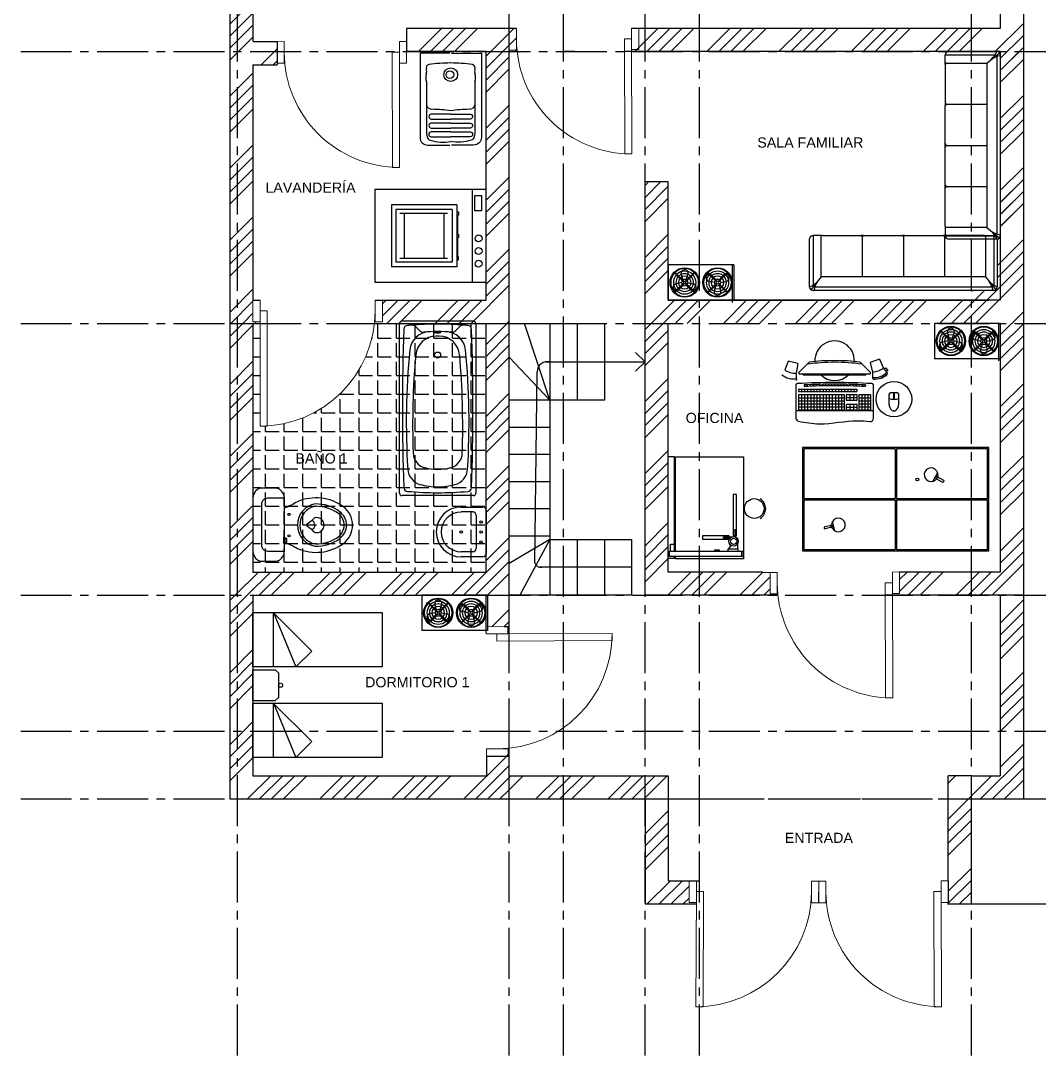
# Model space of a CAD drawing. Header units: metres. Extents: x 64.9 to 128.3, y 26.9 to 59.6.
# Drawn here: x 64.87 to 79.86, y 32.62 to 47.85 of the extents above; entities that cross this region are included whole.
import ezdxf

# ---------------------------------------------------------------- set-up
doc = ezdxf.new("R2010")
doc.units = ezdxf.units.M
doc.header["$MEASUREMENT"] = 0
doc.linetypes.add('CENTER2', pattern=[1.125, 0.75, -0.125, 0.125, -0.125])
doc.layers.add('diag cot', color=7, linetype='Continuous', lineweight=25)
doc.layers.add('puertas y ventanas', color=200, linetype='Continuous', lineweight=20)
doc.layers.add('SAGTA Muebles', color=7, linetype='Continuous')
doc.styles.get("Standard").update_dxf_attribs({"font": 'arial.ttf'})

# ---------------------------------------------------------------- blocks, each defined once
blk = doc.blocks.new('*U5')
for points in [[(0.05, 0), (0.1, 0), (0.1, 0.8), (0.05, 0.8)], [(0, -0.075), (0.05, -0.075), (0.05, 0.075), (0, 0.075)], [(0.85, -0.075), (0.9, -0.075), (0.9, 0.075), (0.85, 0.075)]]:
    blk.add_lwpolyline(points, close=True)
blk.add_arc((0.05, 0), 0.8, 0, 90)

msp = doc.modelspace()

# ---------------------------------------------------------------- hatches: boundary and pattern name
h = msp.add_hatch()
h.set_pattern_fill('ANSI34', color=256)
h.paths.add_polyline_path([(74.4, 45.474), (74.06, 45.473), (74.06, 43.731), (74.06, 43.391), (74.86, 43.391), (74.86, 43.731), (74.4, 43.731)])
h.paths.add_polyline_path([(78.86, 43.731), (74.86, 43.731), (74.86, 43.391), (78.86, 43.391)])
h.paths.add_polyline_path([(79.625, 47.391), (79.285, 47.391), (79.285, 43.731), (78.86, 43.731), (78.86, 43.391), (79.625, 43.391)])
h.paths.add_polyline_path([(79.625, 51.391), (78.86, 51.391), (78.86, 51.051), (79.285, 51.051), (79.285, 47.731), (78.86, 47.731), (78.86, 47.391), (79.236, 47.391), (79.285, 47.391), (79.625, 47.391)])
h.paths.add_polyline_path([(78.86, 47.731), (74.86, 47.731), (74.86, 47.391), (78.86, 47.391)])
h.paths.add_polyline_path([(74.86, 47.731), (74.06, 47.731), (74.06, 47.391), (74.86, 47.391)])
h.paths.add_polyline_path([(72.06, 47.731), (70.55, 47.731), (70.55, 47.391), (72.06, 47.391)])
h.paths.add_polyline_path([(75.987, 51.391), (75.2, 51.391), (74.86, 51.391), (74.86, 51.051), (75.2, 51.051), (75.987, 51.051)])
h.paths.add_polyline_path([(75.2, 52.348), (74.86, 52.348), (74.86, 51.391), (75.2, 51.391)])
h.paths.add_polyline_path([(78.86, 51.391), (78.269, 51.391), (78.269, 51.051), (78.86, 51.051)])
h.paths.add_polyline_path([(68.288, 47.197), (68.644, 47.197), (68.644, 47.391), (68.06, 47.391), (68.06, 43.391), (68.394, 43.391), (68.288, 43.414), (68.288, 43.731)])
h.paths.add_polyline_path([(68.291, 48.715), (68.06, 48.715), (68.06, 47.391), (68.644, 47.391), (68.644, 47.537), (68.291, 47.537)])
h.paths.add_polyline_path([(68.06, 47.391), (67.948, 47.391), (67.948, 47.197), (67.948, 43.391), (68.06, 43.391)])
h.paths.add_polyline_path([(68.06, 48.715), (67.948, 48.715), (67.948, 47.391), (68.06, 47.391)])
h.paths.add_polyline_path([(68.288, 55.22), (69.06, 55.22), (69.227, 55.22), (69.227, 55.391), (68.06, 55.391), (68.06, 51.391), (68.288, 51.391)])
h.paths.add_polyline_path([(68.06, 55.391), (67.948, 55.391), (67.948, 51.391), (68.06, 51.391)])
h.paths.add_polyline_path([(68.288, 51.391), (68.06, 51.391), (68.06, 50.998), (68.288, 50.998)])
h.paths.add_polyline_path([(68.06, 51.391), (67.948, 51.391), (67.948, 50.998), (68.06, 50.998)])
h.paths.add_polyline_path([(69.227, 55.563), (68.06, 55.563), (68.06, 55.391), (69.227, 55.391)])
h.paths.add_polyline_path([(68.06, 55.563), (67.948, 55.563), (67.948, 55.391), (68.06, 55.391)])
h.paths.add_polyline_path([(74.86, 55.391), (74.06, 55.391), (74.06, 55.22), (74.86, 55.22)])
h.paths.add_polyline_path([(74.06, 55.391), (73.792, 55.391), (73.792, 55.22), (74.06, 55.22)])
h.paths.add_polyline_path([(74.06, 55.563), (73.792, 55.563), (73.792, 55.391), (74.06, 55.391)])
h.paths.add_polyline_path([(74.86, 55.563), (74.06, 55.563), (74.06, 55.391), (74.86, 55.391)])
h.paths.add_polyline_path([(75.2, 55.563), (74.86, 55.563), (74.86, 55.391), (75.2, 55.391)])
h.paths.add_polyline_path([(75.2, 55.391), (74.86, 55.391), (74.86, 55.22), (74.86, 54.631), (75.2, 54.631)])
h.paths.add_polyline_path([(72.06, 47.391), (71.72, 47.391), (71.72, 43.731), (70.194, 43.731), (70.194, 43.391), (72.06, 43.391)])
h.paths.add_polyline_path([(73.86, 47.731), (73.86, 47.579), (73.754, 47.578), (73.755, 47.391), (74.06, 47.391), (74.06, 47.731)])
edge = h.paths.add_edge_path()
edge.add_line((72.166, 47.573), (72.166, 47.731))
edge.add_line((72.166, 47.731), (72.06, 47.731))
edge.add_line((72.06, 47.731), (72.06, 47.391))
edge.add_line((72.06, 47.391), (72.177, 47.391))
edge.add_arc((73.86, 47.579), 1.694, 180.1919, 186.3452, ccw=False)
h = msp.add_hatch()
h.set_pattern_fill('ANSI34', color=256)
h.paths.add_polyline_path([(74.4, 43.391), (74.06, 43.391), (74.06, 39.391), (74.86, 39.391), (74.86, 39.731), (74.4, 39.731)])
h.paths.add_polyline_path([(79.625, 43.391), (79.285, 43.391), (79.285, 39.731), (78.86, 39.731), (78.86, 39.391), (79.625, 39.391)])
h.paths.add_polyline_path([(79.625, 47.391), (79.236, 47.391, -0.086755), (79.153, 47.275, -0.087514), (79.286, 47.331), (79.286, 44.681, -0.391683), (79.24, 44.632), (79.24, 43.925, -0.414214), (79.19, 43.875), (78.86, 43.875), (78.86, 43.391), (79.625, 43.391)])
edge = h.paths.add_edge_path()
edge.add_line((74.86, 39.731), (74.86, 39.391))
edge.add_line((74.86, 39.391), (76.013, 39.391))
edge.add_arc((77.698, 39.572), 1.694, 180.1919, 186.1281, ccw=False)
edge.add_line((76.004, 39.567), (76.004, 39.408))
edge.add_line((76.004, 39.408), (75.898, 39.407))
edge.add_line((75.898, 39.407), (75.897, 39.731))
edge.add_line((75.897, 39.731), (74.86, 39.731))
h = msp.add_hatch()
h.set_pattern_fill('ANSI34', color=256)
h.paths.add_polyline_path([(68.288, 43.391), (68.06, 43.391), (68.06, 39.391), (72.06, 39.391), (72.06, 43.391), (71.72, 43.391), (71.72, 39.731), (68.288, 39.731)])
h.paths.add_polyline_path([(68.06, 43.391), (67.948, 43.391), (67.948, 39.391), (68.06, 39.391)])
h = msp.add_hatch()
h.set_pattern_fill('ANGLE', color=8)
h.set_pattern_definition([(0, (0, 0), (0, 0.275), [0.2, -0.075]), (90, (0, 0), (-0.275, 2e-17), [0.2, -0.075])])
h.paths.add_polyline_path([(71.72, 43.391), (70.079, 43.391, -0.365338), (68.5, 41.882), (68.5, 41.879), (68.394, 41.879), (68.394, 43.391), (68.288, 43.391), (68.288, 39.731), (71.72, 39.731)])
h = msp.add_hatch()
h.set_pattern_fill('ANSI34', color=256)
h.paths.add_polyline_path([(77.803, 39.731), (77.804, 39.391), (78.86, 39.391), (78.86, 39.731)])
h = msp.add_hatch()
h.set_pattern_fill('ANSI34', color=256)
h.paths.add_polyline_path([(68.288, 39.391), (68.06, 39.391), (68.06, 37.391), (68.288, 37.391)])
h.paths.add_polyline_path([(68.06, 39.391), (67.948, 39.391), (67.948, 37.391), (68.06, 37.391)])
h.paths.add_polyline_path([(68.06, 37.391), (67.948, 37.391), (67.948, 36.391), (68.06, 36.391)])
h.paths.add_polyline_path([(71.72, 39.391), (71.72, 38.927), (72.038, 38.928), (72.038, 38.822), (72.06, 38.822), (72.06, 39.391)])
h.paths.add_polyline_path([(71.72, 38.821), (71.72, 38.927), (71.72, 38.821)])
edge = h.paths.add_edge_path()
edge.add_line((71.726, 37.021), (72.06, 37.022))
edge.add_line((72.06, 37.022), (72.06, 37.137))
edge.add_arc((71.879, 38.821), 1.694, 270.1919, 276.1281, ccw=False)
edge.add_line((71.885, 37.127), (71.726, 37.127))
edge.add_line((71.726, 37.127), (71.726, 37.021))
h = msp.add_hatch()
h.set_pattern_fill('ANSI34', color=256)
h.paths.add_polyline_path([(72.86, 36.731), (72.06, 36.731), (72.06, 36.705), (72.06, 36.391), (72.86, 36.391)])
h.paths.add_polyline_path([(74.06, 36.731), (72.86, 36.731), (72.86, 36.391), (74.06, 36.391)])
h.paths.add_polyline_path([(79.625, 39.391), (79.285, 39.391), (79.285, 37.391), (79.625, 37.391)])
h = msp.add_hatch()
h.set_pattern_fill('ANSI34', color=256)
h.paths.add_polyline_path([(72.06, 37.022), (71.72, 37.021), (71.72, 36.731), (68.288, 36.731), (68.288, 37.391), (68.06, 37.391), (68.06, 36.391), (72.06, 36.391)])
h.paths.add_polyline_path([(68.06, 37.391), (67.948, 37.391), (67.948, 36.391), (68.06, 36.391)])
h = msp.add_hatch()
h.set_pattern_fill('ANSI34', color=256)
h.paths.add_polyline_path([(74.4, 36.391), (74.06, 36.391), (74.06, 34.847), (74.813, 34.847), (74.813, 34.869), (74.707, 34.869), (74.708, 35.187), (74.4, 35.187)])
h.paths.add_polyline_path([(74.4, 36.731), (74.06, 36.731), (74.06, 36.391), (74.4, 36.391)])
h.paths.add_polyline_path([(78.86, 36.731), (78.52, 36.731), (78.52, 36.391), (78.86, 36.391)])
h.paths.add_polyline_path([(79.625, 37.391), (79.285, 37.391), (79.285, 36.731), (78.86, 36.731), (78.86, 36.391), (79.625, 36.391)])
h = msp.add_hatch()
h.set_pattern_fill('ANSI34', color=256)
h.paths.add_polyline_path([(78.86, 36.391), (78.818, 36.391), (78.52, 36.391), (78.52, 35.187), (78.521, 34.869), (78.52, 34.869), (78.52, 34.847), (78.86, 34.847)])

# ---------------------------------------------------------------- linework, layer by layer
at = {"color": 1}
for p, q in [((78.526, 47.391), (79.236, 47.391)), ((79.086, 47.221), (79.275, 47.373)), ((78.476, 47.341), (79.207, 47.341)), ((78.476, 47.201), (78.476, 47.341)), ((78.496, 47.221), (78.476, 47.221)), ((78.496, 47.221), (79.086, 47.221)), ((79.086, 47.221), (79.086, 44.801)), ((79.236, 47.316), (79.236, 44.707)), ((79.286, 47.341), (79.286, 44.681)), ((78.476, 47.201), (78.476, 46.636)), ((78.476, 46.636), (78.476, 46.596)), ((78.476, 44.821), (78.476, 46.596)), ((78.486, 46.616), (78.486, 46.616)), ((78.496, 46.616), (79.086, 46.616)), ((78.476, 46.031), (78.476, 45.991)), ((78.486, 46.011), (78.486, 46.011)), ((78.496, 46.011), (79.086, 46.011)), ((78.476, 45.426), (78.476, 45.386)), ((78.486, 45.406), (78.486, 45.406)), ((78.496, 45.406), (79.086, 45.406)), ((78.476, 44.821), (78.476, 44.681)), ((79.086, 44.801), (78.476, 44.801)), ((79.086, 44.801), (79.275, 44.65)), ((76.48, 43.925), (76.48, 44.635)), ((76.53, 44.685), (76.53, 43.953)), ((76.67, 44.685), (76.53, 44.685)), ((76.65, 44.075), (76.65, 44.685)), ((76.67, 44.685), (78.445, 44.685)), ((77.275, 44.685), (77.235, 44.685)), ((77.255, 44.675), (77.255, 44.675)), ((77.255, 44.665), (77.255, 44.075)), ((77.88, 44.685), (77.84, 44.685)), ((77.86, 44.675), (77.86, 44.675)), ((77.86, 44.665), (77.86, 44.075)), ((78.485, 44.685), (78.445, 44.685)), ((78.465, 44.675), (78.465, 44.675)), ((78.465, 44.665), (78.465, 44.075)), ((78.476, 44.681), (79.207, 44.681)), ((79.05, 44.685), (78.485, 44.685)), ((79.236, 44.631), (78.526, 44.631)), ((79.05, 44.685), (79.19, 44.685)), ((79.07, 44.665), (79.07, 44.685)), ((79.07, 44.665), (79.07, 44.075)), ((79.19, 44.685), (79.19, 43.953)), ((79.24, 44.635), (79.24, 43.925)), ((76.65, 44.075), (76.498, 43.886)), ((79.07, 44.075), (76.65, 44.075)), ((79.07, 44.075), (79.221, 43.886)), ((79.19, 43.875), (76.53, 43.875)), ((79.164, 43.925), (76.555, 43.925))]:
    msp.add_line(p, q, dxfattribs=at)
for p, q in [((79.625, 47.391), (79.625, 43.391)), ((74.4, 44.252), (74.4, 43.731)), ((75.367, 44.252), (74.4, 44.252)), ((75.367, 44.252), (75.367, 43.731)), ((74.493, 44.133), (74.626, 44)), ((74.501, 44.14), (74.634, 44.008)), ((74.617, 44.032), (74.591, 44.123)), ((74.65, 44.008), (74.782, 44.14)), ((74.657, 44), (74.79, 44.133)), ((74.666, 44.032), (74.692, 44.123)), ((74.977, 44.133), (75.11, 44)), ((74.985, 44.14), (75.118, 44.008)), ((75.079, 43.99), (74.986, 44.014)), ((75.103, 44.033), (75.037, 44.101)), ((75.133, 44.008), (75.266, 44.14)), ((75.141, 44), (75.274, 44.133)), ((75.148, 44.033), (75.214, 44.101)), ((75.172, 43.99), (75.265, 44.014)), ((74.493, 43.851), (74.626, 43.984)), ((74.501, 43.843), (74.634, 43.976)), ((74.595, 43.993), (74.503, 43.97)), ((74.62, 43.951), (74.553, 43.882)), ((74.65, 43.976), (74.782, 43.843)), ((74.657, 43.984), (74.79, 43.851)), ((74.664, 43.951), (74.73, 43.882)), ((74.688, 43.993), (74.781, 43.97)), ((74.977, 43.851), (75.11, 43.984)), ((74.985, 43.843), (75.118, 43.976)), ((75.101, 43.952), (75.075, 43.86)), ((75.133, 43.976), (75.266, 43.843)), ((75.141, 43.984), (75.274, 43.851)), ((75.15, 43.952), (75.176, 43.86)), ((75.367, 43.731), (74.4, 43.731)), ((72.06, 43.391), (73.46, 43.391)), ((72.66, 43.391), (72.66, 42.26)), ((73.06, 43.391), (73.06, 42.26)), ((73.46, 43.391), (73.46, 42.26)), ((78.317, 43.391), (78.317, 42.871)), ((79.285, 43.391), (78.317, 43.391)), ((78.41, 43.272), (78.543, 43.139)), ((78.418, 43.28), (78.551, 43.147)), ((78.534, 43.171), (78.508, 43.262)), ((78.567, 43.147), (78.7, 43.28)), ((78.575, 43.139), (78.708, 43.272)), ((78.584, 43.171), (78.61, 43.262)), ((78.894, 43.272), (79.027, 43.139)), ((78.902, 43.28), (79.035, 43.147)), ((79.051, 43.147), (79.183, 43.28)), ((79.058, 43.139), (79.191, 43.272)), ((79.285, 43.391), (79.285, 42.871)), ((78.41, 42.99), (78.543, 43.123)), ((78.418, 42.982), (78.551, 43.115)), ((78.512, 43.132), (78.42, 43.109)), ((78.567, 43.115), (78.7, 42.982)), ((78.575, 43.123), (78.708, 42.99)), ((78.606, 43.132), (78.698, 43.109)), ((78.894, 42.99), (79.027, 43.123)), ((78.902, 42.982), (79.035, 43.115)), ((78.996, 43.13), (78.904, 43.153)), ((79.021, 43.172), (78.954, 43.241)), ((79.051, 43.115), (79.183, 42.982)), ((79.058, 43.123), (79.191, 42.99)), ((79.065, 43.172), (79.131, 43.241)), ((79.089, 43.13), (79.182, 43.153)), ((78.537, 43.09), (78.471, 43.021)), ((78.581, 43.09), (78.648, 43.021)), ((79.018, 43.091), (78.992, 43)), ((79.067, 43.091), (79.093, 43)), ((79.285, 42.871), (78.317, 42.871)), ((67.948, 39.391), (67.948, 36.391)), ((70.774, 39.391), (70.774, 38.871)), ((71.742, 39.391), (70.774, 39.391)), ((71.742, 39.391), (71.742, 38.871)), ((70.867, 39.272), (71, 39.139)), ((70.875, 39.28), (71.008, 39.147)), ((70.991, 39.171), (70.965, 39.262)), ((71.024, 39.147), (71.157, 39.28)), ((71.032, 39.139), (71.165, 39.272)), ((71.041, 39.171), (71.067, 39.262)), ((71.351, 39.272), (71.484, 39.139)), ((71.359, 39.28), (71.492, 39.147)), ((71.453, 39.13), (71.361, 39.153)), ((71.478, 39.172), (71.411, 39.241)), ((71.507, 39.147), (71.64, 39.28)), ((71.515, 39.139), (71.648, 39.272)), ((71.522, 39.172), (71.588, 39.241)), ((71.546, 39.13), (71.639, 39.153)), ((70.867, 38.99), (71, 39.123)), ((70.875, 38.982), (71.008, 39.115)), ((70.969, 39.132), (70.877, 39.109)), ((70.994, 39.09), (70.928, 39.021)), ((71.024, 39.115), (71.157, 38.982)), ((71.032, 39.123), (71.165, 38.99)), ((71.038, 39.09), (71.105, 39.021)), ((71.063, 39.132), (71.155, 39.109)), ((71.351, 38.99), (71.484, 39.123)), ((71.359, 38.982), (71.492, 39.115)), ((71.475, 39.091), (71.449, 39)), ((71.507, 39.115), (71.64, 38.982)), ((71.515, 39.123), (71.648, 38.99)), ((71.524, 39.091), (71.55, 39)), ((71.742, 38.871), (70.774, 38.871)), ((72.06, 36.705), (72.06, 37.137)), ((67.948, 36.391), (72.06, 36.391))]:
    msp.add_line(p, q)
at = {"color": 5, "linetype": 'Continuous'}
for p, q in [((71.513, 45.359), (71.513, 43.996)), ((71.553, 45.272), (71.654, 45.272)), ((71.553, 45.047), (71.553, 45.272)), ((71.654, 45.272), (71.654, 45.047)), ((71.288, 45.133), (70.326, 45.133)), ((70.326, 45.133), (70.326, 44.222)), ((71.288, 45.133), (71.288, 44.222)), ((70.394, 45.065), (70.394, 44.29)), ((71.22, 45.065), (70.394, 45.065)), ((71.153, 45.009), (70.45, 45.009)), ((70.515, 45.009), (70.515, 44.346)), ((71.099, 45.009), (71.099, 44.346)), ((71.22, 45.065), (71.22, 44.29)), ((71.288, 45.03), (71.315, 45.03)), ((71.315, 44.985), (71.288, 44.985)), ((71.301, 44.985), (71.301, 44.7)), ((71.315, 45.03), (71.315, 44.985)), ((71.654, 45.047), (71.553, 45.047)), ((71.288, 44.7), (71.315, 44.7)), ((71.315, 44.655), (71.288, 44.655)), ((71.301, 44.655), (71.301, 44.37)), ((71.315, 44.7), (71.315, 44.655)), ((71.153, 44.346), (70.45, 44.346)), ((71.315, 44.37), (71.288, 44.37)), ((71.288, 44.325), (71.315, 44.325)), ((71.315, 44.325), (71.315, 44.37)), ((71.288, 44.222), (70.326, 44.222)), ((71.22, 44.29), (70.394, 44.29))]:
    msp.add_line(p, q, dxfattribs=at)
at = {"color": 6}
for p, q in [((71.532, 43.422), (70.483, 43.422)), ((70.446, 40.893), (70.446, 43.386)), ((70.74, 43.287), (70.685, 43.342)), ((71.275, 43.287), (71.33, 43.342)), ((71.569, 43.386), (71.569, 40.893)), ((71.532, 40.856), (70.483, 40.856)), ((71.353, 40.688), (71.671, 40.688)), ((71.524, 40.615), (71.353, 40.615)), ((71.573, 40.565), (71.573, 40.077)), ((71.72, 40.639), (71.72, 40.004)), ((68.745, 40.152), (68.745, 40.242)), ((68.745, 40.242), (68.754, 40.242)), ((68.754, 40.242), (68.754, 40.167)), ((68.757, 40.226), (68.757, 40.167)), ((68.753, 40.152), (68.745, 40.152)), ((71.524, 40.028), (71.353, 40.028)), ((71.671, 39.955), (71.353, 39.955))]:
    msp.add_line(p, q, dxfattribs=at)
at = {"color": 140}
for p, q in [((76.165, 42.836), (76.114, 42.701)), ((76.306, 42.798), (76.165, 42.836)), ((76.306, 42.798), (76.283, 42.656)), ((76.322, 42.668), (76.473, 42.819)), ((77.374, 42.668), (77.223, 42.819)), ((77.507, 42.862), (77.369, 42.813)), ((77.369, 42.813), (77.404, 42.674)), ((77.507, 42.862), (77.568, 42.732)), ((76.331, 42.647), (77.365, 42.647)), ((76.387, 42.635), (76.387, 42.647)), ((77.309, 42.635), (77.309, 42.647)), ((77.617, 42.67), (77.624, 42.659)), ((76.288, 42.577), (76.287, 42.564)), ((76.387, 42.635), (77.309, 42.635)), ((76.398, 42.485), (76.399, 42.461)), ((76.443, 42.487), (76.444, 42.463)), ((76.488, 42.489), (76.489, 42.464)), ((76.533, 42.49), (76.534, 42.466)), ((76.578, 42.492), (76.579, 42.468)), ((76.623, 42.493), (76.624, 42.469)), ((76.668, 42.494), (76.669, 42.47)), ((76.713, 42.495), (76.714, 42.47)), ((76.759, 42.495), (76.759, 42.471)), ((76.804, 42.496), (76.804, 42.471)), ((76.849, 42.496), (76.849, 42.471)), ((76.894, 42.496), (76.894, 42.471)), ((76.939, 42.495), (76.939, 42.471)), ((76.984, 42.495), (76.984, 42.47)), ((77.029, 42.494), (77.029, 42.47)), ((77.074, 42.493), (77.074, 42.469)), ((77.12, 42.492), (77.119, 42.468)), ((77.165, 42.49), (77.164, 42.466)), ((77.21, 42.489), (77.209, 42.464)), ((77.255, 42.487), (77.254, 42.463)), ((77.3, 42.485), (77.299, 42.461)), ((77.405, 42.595), (77.408, 42.581)), ((76.278, 42.48), (76.278, 41.998)), ((76.315, 42.423), (77.176, 42.423)), ((76.315, 42.423), (76.315, 42.386)), ((76.315, 42.386), (77.176, 42.386)), ((76.315, 42.338), (76.315, 42.119)), ((76.995, 42.338), (76.315, 42.338)), ((76.36, 42.423), (76.36, 42.386)), ((76.36, 42.338), (76.36, 42.119)), ((76.405, 42.423), (76.405, 42.386)), ((76.405, 42.338), (76.405, 42.119)), ((76.451, 42.423), (76.451, 42.386)), ((76.451, 42.338), (76.451, 42.119)), ((76.496, 42.423), (76.496, 42.386)), ((76.496, 42.338), (76.496, 42.119)), ((76.541, 42.423), (76.541, 42.386)), ((76.541, 42.338), (76.541, 42.119)), ((76.587, 42.423), (76.587, 42.386)), ((76.587, 42.338), (76.587, 42.119)), ((76.632, 42.423), (76.632, 42.386)), ((76.632, 42.338), (76.632, 42.119)), ((76.677, 42.423), (76.677, 42.386)), ((76.677, 42.338), (76.677, 42.119)), ((76.723, 42.423), (76.723, 42.386)), ((76.723, 42.338), (76.723, 42.119)), ((76.768, 42.423), (76.768, 42.386)), ((76.768, 42.338), (76.768, 42.119)), ((76.813, 42.423), (76.813, 42.386)), ((76.813, 42.338), (76.813, 42.119)), ((76.859, 42.423), (76.859, 42.386)), ((76.859, 42.338), (76.859, 42.119)), ((76.904, 42.423), (76.904, 42.386)), ((76.904, 42.338), (76.904, 42.119)), ((76.949, 42.423), (76.949, 42.386)), ((76.949, 42.338), (76.949, 42.119)), ((76.995, 42.423), (76.995, 42.386)), ((76.995, 42.119), (76.995, 42.338)), ((77.018, 42.338), (77.018, 42.261)), ((77.18, 42.338), (77.018, 42.338)), ((77.04, 42.423), (77.04, 42.386)), ((77.072, 42.338), (77.072, 42.261)), ((77.085, 42.423), (77.085, 42.386)), ((77.126, 42.338), (77.126, 42.261)), ((77.131, 42.423), (77.131, 42.386)), ((77.176, 42.423), (77.176, 42.386)), ((77.18, 42.261), (77.18, 42.338)), ((77.204, 42.338), (77.204, 42.119)), ((77.383, 42.338), (77.204, 42.338)), ((77.249, 42.338), (77.249, 42.119)), ((77.293, 42.338), (77.293, 42.119)), ((77.338, 42.338), (77.338, 42.119)), ((77.383, 42.119), (77.383, 42.338)), ((77.42, 41.994), (77.42, 42.48)), ((77.648, 42.343), (77.648, 42.199)), ((77.721, 42.36), (77.721, 42.369)), ((77.794, 42.199), (77.794, 42.343)), ((76.315, 42.294), (76.995, 42.294)), ((76.315, 42.25), (76.995, 42.25)), ((76.315, 42.207), (76.995, 42.207)), ((77.018, 42.299), (77.18, 42.299)), ((77.018, 42.261), (77.18, 42.261)), ((77.018, 42.196), (77.018, 42.119)), ((77.18, 42.196), (77.018, 42.196)), ((77.072, 42.196), (77.072, 42.119)), ((77.126, 42.196), (77.126, 42.119)), ((77.18, 42.119), (77.18, 42.196)), ((77.204, 42.294), (77.383, 42.294)), ((77.204, 42.25), (77.383, 42.25)), ((77.204, 42.207), (77.383, 42.207)), ((77.721, 42.275), (77.721, 42.295)), ((76.278, 42.107), (77.42, 42.107)), ((76.315, 42.163), (76.995, 42.163)), ((76.315, 42.119), (76.995, 42.119)), ((77.018, 42.158), (77.18, 42.158)), ((77.018, 42.119), (77.18, 42.119)), ((77.204, 42.163), (77.383, 42.163)), ((77.204, 42.119), (77.383, 42.119))]:
    msp.add_line(p, q, dxfattribs=at)
at = {"color": 2}
for p, q in [((79.117, 41.565), (76.377, 41.565)), ((76.377, 41.565), (76.377, 40.045)), ((77.737, 41.545), (76.397, 41.545)), ((76.397, 41.545), (76.397, 40.815)), ((77.737, 41.545), (77.737, 40.815)), ((77.757, 41.545), (77.757, 40.815)), ((79.097, 41.545), (77.757, 41.545)), ((79.097, 40.815), (79.097, 41.545)), ((79.117, 40.045), (79.117, 41.565)), ((78.362, 41.193), (78.295, 41.067)), ((78.342, 41.135), (78.333, 41.117)), ((78.333, 41.117), (78.348, 41.103)), ((78.362, 41.13), (78.342, 41.135)), ((78.362, 41.13), (78.348, 41.103)), ((78.362, 41.13), (78.45, 41.083)), ((78.348, 41.103), (78.436, 41.056)), ((76.397, 40.815), (77.737, 40.815)), ((77.757, 40.815), (79.097, 40.815)), ((76.397, 40.795), (77.737, 40.795)), ((76.397, 40.795), (76.397, 40.065)), ((77.737, 40.795), (77.737, 40.065)), ((77.757, 40.795), (79.097, 40.795)), ((77.757, 40.795), (77.757, 40.065)), ((79.097, 40.065), (79.097, 40.795)), ((76.802, 40.418), (76.704, 40.397)), ((76.808, 40.389), (76.711, 40.367)), ((76.808, 40.389), (76.802, 40.418)), ((76.823, 40.417), (76.802, 40.418)), ((76.808, 40.389), (76.827, 40.398)), ((76.85, 40.34), (76.819, 40.479)), ((76.827, 40.398), (76.823, 40.417)), ((76.397, 40.065), (77.737, 40.065)), ((77.757, 40.065), (79.097, 40.065)), ((76.377, 40.045), (79.117, 40.045))]:
    msp.add_line(p, q, dxfattribs=at)
at = {"color": 3}
for p, q in [((75.356, 40.871), (75.356, 40.27)), ((75.403, 40.871), (75.356, 40.871)), ((75.403, 40.27), (75.403, 40.871)), ((74.904, 40.263), (74.904, 40.216)), ((75.294, 40.263), (74.904, 40.263)), ((74.904, 40.216), (75.294, 40.216)), ((75.213, 40.25), (75.345, 40.25)), ((75.213, 40.25), (75.213, 40.245)), ((75.213, 40.228), (75.213, 40.25)), ((75.294, 40.228), (75.213, 40.228)), ((75.294, 40.25), (75.294, 40.263)), ((75.294, 40.216), (75.294, 40.228)), ((75.294, 40.228), (75.312, 40.228)), ((75.356, 40.27), (75.369, 40.27)), ((75.369, 40.351), (75.391, 40.351)), ((75.369, 40.27), (75.369, 40.351)), ((75.369, 40.27), (75.369, 40.252)), ((75.391, 40.351), (75.385, 40.351)), ((75.391, 40.351), (75.391, 40.248)), ((75.391, 40.27), (75.403, 40.27)), ((74.435, 40.142), (74.488, 40.142)), ((74.435, 40.038), (74.435, 40.142)), ((75.292, 40.073), (75.324, 40.124)), ((75.425, 40.073), (75.424, 40.151)), ((74.418, 39.961), (74.418, 40.038)), ((75.484, 39.961), (75.484, 40.038))]:
    msp.add_line(p, q, dxfattribs=at)
for points in [[(78.269, 51.391), (79.625, 51.391), (79.625, 47.391)], [(78.269, 51.051), (79.285, 51.051), (79.285, 47.731), (73.86, 47.731)], [(67.948, 48.715), (67.948, 47.197)], [(68.291, 47.537), (68.291, 48.715)], [(70.55, 47.731), (70.55, 47.391)], [(72.166, 47.731), (70.55, 47.731)], [(72.06, 47.391), (72.06, 47.731)], [(68.291, 47.537), (68.644, 47.537)], [(68.644, 47.537), (68.644, 47.197)], [(70.079, 43.391), (72.06, 43.391), (72.06, 47.391)], [(70.088, 43.731), (71.72, 43.731), (71.72, 47.391)], [(71.72, 47.391), (70.55, 47.391)], [(72.177, 47.391), (72.06, 47.391)], [(73.024, 47.391), (72.86, 47.391)], [(79.285, 47.391), (73.755, 47.391)], [(79.285, 47.391), (79.285, 43.731), (74.4, 43.731)], [(67.948, 47.197), (67.948, 43.391), (68.394, 43.391)], [(68.288, 47.197), (68.288, 43.731), (68.394, 43.731)], [(68.288, 47.197), (68.644, 47.197)], [(74.06, 45.579), (74.06, 45.621)], [(74.4, 45.474), (74.06, 45.473)], [(74.06, 43.731), (74.06, 45.473)], [(74.4, 43.731), (74.4, 45.474)], [(75.346, 43.7), (75.346, 44.252)], [(74.06, 43.391), (74.06, 43.731)], [(74.4, 43.731), (79.117, 43.731)], [(67.948, 43.391), (67.948, 39.391), (68.029, 39.391)], [(68.288, 43.391), (68.288, 39.731), (71.72, 39.731), (71.72, 43.391)], [(72.06, 39.391), (72.06, 43.391)], [(72.66, 42.26), (72.284, 43.391)], [(76.013, 39.391), (74.06, 39.391), (74.06, 43.391)], [(75.794, 39.731), (74.4, 39.731), (74.4, 43.391)], [(79.625, 43.391), (79.625, 39.391), (77.593, 39.391)], [(79.285, 43.391), (79.285, 39.731), (77.803, 39.731)], [(79.263, 42.839), (79.263, 43.391)], [(79.625, 43.391), (87.631, 43.391), (87.631, 34.847)], [(72.66, 42.26), (72.06, 42.892)], [(72.66, 42.26), (72.06, 42.26)], [(73.46, 42.26), (72.66, 42.26), (72.66, 40.211), (73.86, 40.211)], [(72.66, 41.86), (72.06, 41.86)], [(72.66, 41.46), (72.06, 41.46)], [(72.66, 41.06), (72.06, 41.06)], [(72.66, 40.66), (72.06, 40.66)], [(72.66, 40.26), (72.06, 40.26)], [(72.66, 40.211), (72.06, 39.859)], [(72.66, 40.211), (72.215, 39.391)], [(72.66, 40.211), (72.66, 39.391)], [(73.06, 40.211), (73.06, 39.391)], [(73.46, 40.211), (73.46, 39.391)], [(73.86, 40.211), (73.86, 39.391)], [(75.794, 39.731), (76.003, 39.725)], [(68.288, 39.391), (68.288, 36.731), (71.72, 36.731)], [(68.288, 39.391), (71.742, 39.391)], [(71.72, 38.839), (71.72, 39.391)], [(73.86, 39.391), (72.06, 39.391)], [(72.06, 38.716), (72.06, 39.391)], [(79.285, 39.391), (79.285, 36.731)], [(79.625, 39.391), (79.625, 36.391)], [(71.985, 38.928), (72.06, 38.928)], [(71.726, 37.021), (72.06, 37.022)], [(71.726, 37.021), (71.726, 36.731)], [(72.06, 36.731), (74.4, 36.731)], [(74.4, 36.731), (74.4, 35.187), (74.86, 35.187)], [(78.86, 36.731), (78.52, 36.731)], [(78.52, 35.187), (78.52, 36.731)], [(78.86, 36.731), (79.285, 36.731)], [(72.06, 36.391), (74.06, 36.391)], [(74.06, 36.391), (74.06, 34.847), (74.813, 34.847)], [(74.575, 36.391), (75.105, 36.391)], [(75.636, 36.391), (75.813, 36.391)], [(75.989, 36.391), (76.166, 36.391)], [(76.696, 36.391), (77.227, 36.391)], [(77.757, 36.391), (78.287, 36.391)], [(78.511, 34.847), (78.86, 34.847), (78.86, 36.391)], [(78.818, 36.391), (79.625, 36.391)], [(78.52, 35.187), (78.52, 34.856)], [(78.86, 34.847), (87.631, 34.847)]]:
    msp.add_lwpolyline(points)
at = {"color": 4}
for points in [[(71.187, 47.366), (70.748, 47.366), (70.748, 46.127, 0.414214), (70.861, 46.014), (71.187, 46.014)], [(71.21, 47.366), (71.65, 47.366), (71.65, 46.127, -0.414214), (71.537, 46.014), (71.21, 46.014)], [(71.199, 46.469), (70.913, 46.469, 1), (70.913, 46.398, 0)], [(71.199, 46.469), (71.485, 46.469, -1), (71.485, 46.398, 0)], [(71.199, 46.337), (70.913, 46.337, 1), (70.913, 46.266, 0)], [(71.199, 46.337), (71.485, 46.337, -1), (71.485, 46.266, 0)], [(70.841, 46.23, 0.05862), (70.852, 46.136, 0.267421), (70.899, 46.087, 0.109481), (71.199, 46.065, -0.072541)], [(71.199, 46.208), (70.913, 46.208, 1), (70.913, 46.136, 0)], [(71.556, 46.23, -0.05862), (71.545, 46.136, -0.267421), (71.499, 46.087, -0.109481), (71.199, 46.065, 0.072541)], [(71.199, 46.208), (71.485, 46.208, -1), (71.485, 46.136, 0)]]:
    msp.add_lwpolyline(points, format="xyb", dxfattribs=at)
for points in [[(70.841, 46.948), (70.841, 46.23)], [(71.556, 46.948), (71.556, 46.23)], [(70.913, 46.398), (71.199, 46.398)], [(71.485, 46.398), (71.199, 46.398)], [(70.913, 46.266), (71.199, 46.266)], [(71.485, 46.266), (71.199, 46.266)], [(70.913, 46.136), (71.199, 46.136)], [(71.485, 46.136), (71.199, 46.136)]]:
    msp.add_lwpolyline(points, dxfattribs=at)
at = {"color": 5, "linetype": 'Continuous'}
msp.add_lwpolyline([(70.085, 43.996), (71.72, 43.996), (71.72, 45.359), (70.085, 45.359)], close=True, dxfattribs=at)
at = {"color": 6}
for points in [[(70.963, 43.258, 0.338364), (70.964, 43.256, 0.038384), (70.976, 43.254, 0.0164), (70.989, 43.253, 0.011665), (71.007, 43.253, 0.011665), (71.026, 43.253, 0.0164), (71.039, 43.254, 0.038384), (71.051, 43.256, 0.338364), (71.052, 43.258, 0.338364), (71.051, 43.259, 0.038384), (71.039, 43.261, 0.0164), (71.026, 43.262, 0.011665), (71.007, 43.263, 0.011665), (70.989, 43.262, 0.0164), (70.976, 43.261, 0.038384), (70.964, 43.259, 0.338364)], [(68.754, 40.152), (68.754, 40.167), (68.759, 40.167, -0.047169), (68.944, 40.077, 0.264761), (69.62, 40.151, 0.5), (69.62, 40.692, 0.264761), (68.944, 40.766, -0.048766), (68.753, 40.673), (68.753, 40.811, 0.254784), (68.678, 40.949, 0.144211), (68.617, 40.967), (68.423, 40.967, 0.15533), (68.358, 40.946, 0.243234), (68.288, 40.811), (68.288, 40.045, 0.243234), (68.358, 39.91, 0.15533), (68.423, 39.89), (68.617, 39.89, 0.144211), (68.678, 39.908, 0.254784), (68.753, 40.045), (68.753, 40.152)], [(69.567, 40.224, 0.498228), (69.567, 40.619, 0.161894), (69.207, 40.733, 0.84606), (69.207, 40.11, 0.161894)], [(69.547, 40.251, 0.497244), (69.547, 40.592, 0.160558), (69.211, 40.699, 0.838438), (69.211, 40.144, 0.160558)], [(69.191, 40.522, -0.060135), (69.092, 40.439, -0.000596), (69.091, 40.439, 0.367785), (69.077, 40.422, 0.367785), (69.091, 40.404, -0.000596), (69.092, 40.404, -0.060135), (69.191, 40.321, 0.110278), (69.207, 40.313, 0.483866), (69.337, 40.422, 0.483866), (69.207, 40.53, 0.122861)]]:
    msp.add_lwpolyline(points, format="xyb", close=True, dxfattribs=at)
at = {"color": 2}
for points in [[(74.06, 42.826), (73.916, 42.962)], [(72.593, 42.826), (74.06, 42.826)], [(74.06, 42.826), (73.916, 42.689)], [(72.438, 39.868), (72.47, 42.679)], [(73.86, 39.801), (72.511, 39.801)]]:
    msp.add_lwpolyline(points, dxfattribs=at)
at = {"color": 140}
for points in [[(77.578, 42.721), (77.598, 42.737), (77.63, 42.695), (77.611, 42.68)], [(77.554, 42.597), (77.558, 42.59), (77.547, 42.585), (77.543, 42.592)], [(77.603, 42.628), (77.609, 42.621), (77.599, 42.614), (77.594, 42.621)]]:
    msp.add_lwpolyline(points, dxfattribs=at)
msp.add_lwpolyline([(77.712, 42.295), (77.73, 42.295), (77.73, 42.36), (77.712, 42.36)], close=True, dxfattribs=at)
at = {"color": 3}
for points in [[(74.488, 39.932), (74.4, 39.932), (74.4, 41.43), (74.488, 41.43), (74.488, 40.038)], [(74.505, 40.038), (74.505, 41.427), (75.505, 41.427), (75.505, 39.927)], [(75.153, 40.038), (75.153, 40.054), (75.083, 40.054), (75.083, 40.038)], [(75.281, 40.038), (75.281, 40.073), (75.425, 40.073), (75.425, 40.038)], [(74.488, 39.961), (74.488, 39.932)], [(75.505, 39.927), (74.505, 39.927), (74.505, 39.961)]]:
    msp.add_lwpolyline(points, dxfattribs=at)
at = {"color": 6}
for points in [[(68.753, 40.817), (68.505, 40.817, 0.414214), (68.415, 40.727), (68.415, 40.13, 0.414214), (68.505, 40.039), (68.753, 40.039)], [(69.156, 40.355, 0.353421), (69.199, 40.422, 0.353421), (69.156, 40.488)], [(68.759, 40.167), (68.785, 40.167, 0.414214), (68.79, 40.172), (68.79, 40.221, 0.414214), (68.785, 40.226), (68.754, 40.226)]]:
    msp.add_lwpolyline(points, format="xyb", dxfattribs=at)
msp.add_lwpolyline([(68.753, 40.242), (68.753, 40.673)], dxfattribs=at)
at = {"color": 3}
msp.add_lwpolyline([(75.502, 39.961), (74.4, 39.961), (74.4, 40.038), (75.502, 40.038)], close=True, dxfattribs=at)
at = {"color": 4}
for centre, radius in [((71.199, 47.051), 0.101), ((71.187, 47.051), 0.0563)]:
    msp.add_circle(centre, radius, dxfattribs=at)
at = {"color": 5, "linetype": 'Continuous'}
for centre in [(71.609, 44.641), (71.609, 44.455), (71.609, 44.269)]:
    msp.add_circle(centre, 0.0507, dxfattribs=at)
for centre in [(74.642, 43.992), (75.125, 43.992), (78.559, 43.131), (79.043, 43.131), (71.016, 39.131), (71.5, 39.131)]:
    msp.add_circle(centre, 0.216)
at = {"color": 6}
for centre, radius in [((71.007, 42.925), 0.0441), ((68.82, 40.579), 0.0158), ((71.647, 40.468), 0.0176), ((68.82, 40.264), 0.0158), ((68.82, 40.264), 0.0158), ((71.353, 40.321), 0.0176), ((71.647, 40.321), 0.0176), ((71.647, 40.175), 0.0176)]:
    msp.add_circle(centre, radius, dxfattribs=at)
at = {"color": 140}
msp.add_circle((77.721, 42.275), 0.261, dxfattribs=at)
at = {"color": 2}
msp.add_circle((78.065, 41.092), 0.02, dxfattribs=at)
at = {"color": 3}
for centre, radius in [((75.665, 40.666), 0.145), ((75.361, 40.183), 0.0696), ((75.361, 40.183), 0.0458)]:
    msp.add_circle(centre, radius, dxfattribs=at)
at = {"color": 1}
for centre, radius, start, end in [((78.526, 47.341), 0.05, 90, 180), ((78.861, 47.571), 0.415, 314.5961, 334.4291), ((79.236, 47.341), 0.05, 0, 90), ((78.496, 47.201), 0.02, 90, 180), ((79.377, 46.926), 0.415, 102.8905, 122.7236), ((78.496, 46.636), 0.02, 180, 270), ((78.496, 46.596), 0.02, 90, 180), ((78.496, 46.031), 0.02, 180, 270), ((78.496, 45.991), 0.02, 90, 180), ((78.496, 45.426), 0.02, 180, 270), ((78.496, 45.386), 0.02, 90, 180), ((76.53, 44.635), 0.05, 90, 180), ((77.235, 44.665), 0.02, 0, 90), ((77.275, 44.665), 0.02, 90, 180), ((77.84, 44.665), 0.02, 0, 90), ((77.88, 44.665), 0.02, 90, 180), ((78.445, 44.665), 0.02, 0, 90), ((78.485, 44.665), 0.02, 90, 180), ((78.526, 44.681), 0.05, 180, 270), ((79.05, 44.665), 0.02, 0, 90), ((79.377, 45.097), 0.415, 237.2764, 257.2822), ((78.861, 44.452), 0.415, 25.5709, 45.4039), ((79.19, 44.635), 0.05, 0, 90), ((79.236, 44.681), 0.05, 270, 0), ((76.301, 44.299), 0.415, 295.5709, 315.4039), ((76.945, 43.783), 0.415, 147.2764, 167.2822), ((79.419, 44.299), 0.415, 224.5961, 244.4291), ((78.774, 43.783), 0.415, 12.8905, 32.7236), ((76.53, 43.925), 0.05, 180, 270), ((79.19, 43.925), 0.05, 270, 0)]:
    msp.add_arc(centre, radius, start, end, dxfattribs=at)
at = {"color": 4}
for centre, radius, start, end in [((71.2, 45.096), 2.127, 90.0457, 98.7518), ((71.197, 45.096), 2.127, 81.2482, 89.9543), ((71.044, 47.007), 0.211, 163.7455, 196.2545), ((70.887, 47.152), 0.0482, 102.5879, 196.2545), ((70.718, 47.102), 0.128, 343.7455, 16.2545), ((71.51, 47.152), 0.0482, 343.7455, 77.4121), ((71.679, 47.102), 0.128, 163.7455, 196.2545), ((71.353, 47.007), 0.211, 343.7455, 16.2545), ((70.924, 46.628), 0.0866, 197.5404, 269.951), ((71.474, 46.628), 0.0866, 270.049, 342.4596), ((70.922, 44.792), 1.749, 80.901, 89.951), ((71.475, 44.792), 1.749, 90.049, 99.099)]:
    msp.add_arc(centre, radius, start, end, dxfattribs=at)
for centre, radius, start, end in [((74.642, 43.992), 0.205, 46.5628, 133.4372), ((74.642, 43.992), 0.167, 46.9102, 133.0898), ((74.642, 44.13), 0.051, 352.7964, 187.2036), ((75.125, 43.992), 0.205, 46.5628, 133.4372), ((75.125, 43.992), 0.167, 46.9102, 133.0898), ((74.642, 43.992), 0.205, 136.5628, 223.4372), ((74.642, 43.992), 0.167, 136.9102, 223.0898), ((74.642, 43.992), 0.13, 137.4563, 222.5437), ((74.642, 43.992), 0.093, 138.4398, 221.5602), ((74.642, 43.992), 0.13, 47.4563, 132.5437), ((74.642, 43.992), 0.093, 48.4398, 131.5602), ((74.642, 43.992), 0.0467, 141.8629, 218.1371), ((74.642, 43.992), 0.0467, 51.8629, 128.1371), ((74.642, 43.992), 0.0175, 63.5772, 116.4228), ((74.642, 43.992), 0.0467, 321.8629, 38.1371), ((74.642, 43.992), 0.093, 318.4398, 41.5602), ((74.642, 43.992), 0.13, 317.4563, 42.5437), ((74.642, 43.992), 0.167, 316.9102, 43.0898), ((74.642, 43.992), 0.205, 316.5628, 43.4372), ((75.125, 43.992), 0.205, 136.5628, 223.4372), ((75.006, 44.061), 0.051, 98.8565, 247.2036), ((75.125, 43.992), 0.167, 136.9102, 223.0898), ((75.125, 43.992), 0.13, 137.4563, 222.5437), ((75.006, 44.061), 0.051, 52.7964, 81.0423), ((75.125, 43.992), 0.093, 138.4398, 221.5602), ((75.125, 43.992), 0.13, 47.4563, 132.5437), ((75.125, 43.992), 0.093, 48.4398, 131.5602), ((75.125, 43.992), 0.0467, 141.8629, 218.1371), ((75.125, 43.992), 0.0467, 51.8629, 128.1371), ((75.125, 43.992), 0.0175, 63.5772, 116.4228), ((75.125, 43.992), 0.0467, 321.8629, 38.1371), ((75.125, 43.992), 0.093, 318.4398, 41.5602), ((75.245, 44.061), 0.051, 98.9577, 127.2036), ((75.125, 43.992), 0.13, 317.4563, 42.5437), ((75.125, 43.992), 0.167, 316.9102, 43.0898), ((75.245, 44.061), 0.051, 292.7964, 81.1435), ((75.125, 43.992), 0.205, 316.5628, 43.4372), ((74.522, 43.923), 0.051, 112.7964, 261.1435), ((74.642, 43.992), 0.167, 226.9102, 313.0898), ((74.522, 43.923), 0.051, 278.9577, 307.2036), ((74.642, 43.992), 0.13, 227.4563, 312.5437), ((74.642, 43.992), 0.093, 228.4398, 311.5602), ((74.642, 43.992), 0.0467, 231.8629, 308.1371), ((74.642, 43.992), 0.0175, 153.5772, 206.4228), ((74.642, 43.992), 0.0175, 243.5772, 296.4228), ((74.642, 43.992), 0.0175, 333.5772, 26.4228), ((74.761, 43.923), 0.051, 232.7964, 261.0423), ((74.761, 43.923), 0.051, 278.8565, 67.2036), ((75.125, 43.992), 0.167, 226.9102, 313.0898), ((75.125, 43.992), 0.13, 227.4563, 312.5437), ((75.125, 43.992), 0.093, 228.4398, 311.5602), ((75.125, 43.854), 0.051, 172.7964, 7.2036), ((75.125, 43.992), 0.0467, 231.8629, 308.1371), ((75.125, 43.992), 0.0175, 153.5772, 206.4228), ((75.125, 43.992), 0.0175, 243.5772, 296.4228), ((75.125, 43.992), 0.0175, 333.5772, 26.4228), ((74.642, 43.992), 0.205, 226.5628, 313.4372), ((75.125, 43.992), 0.205, 226.5628, 313.4372), ((78.559, 43.131), 0.205, 136.5628, 223.4372), ((78.559, 43.131), 0.167, 136.9102, 223.0898), ((78.559, 43.131), 0.205, 46.5628, 133.4372), ((78.559, 43.131), 0.167, 46.9102, 133.0898), ((78.559, 43.131), 0.13, 47.4563, 132.5437), ((78.559, 43.269), 0.051, 352.7964, 187.2036), ((78.559, 43.131), 0.167, 316.9102, 43.0898), ((78.559, 43.131), 0.205, 316.5628, 43.4372), ((79.043, 43.131), 0.205, 136.5628, 223.4372), ((78.923, 43.2), 0.051, 98.8565, 247.2036), ((79.043, 43.131), 0.167, 136.9102, 223.0898), ((79.043, 43.131), 0.205, 46.5628, 133.4372), ((79.043, 43.131), 0.167, 46.9102, 133.0898), ((78.923, 43.2), 0.051, 52.7964, 81.0423), ((79.043, 43.131), 0.13, 47.4563, 132.5437), ((79.162, 43.2), 0.051, 98.9577, 127.2036), ((79.043, 43.131), 0.167, 316.9102, 43.0898), ((79.162, 43.2), 0.051, 292.7964, 81.1435), ((79.043, 43.131), 0.205, 316.5628, 43.4372), ((78.44, 43.062), 0.051, 112.7964, 261.1435), ((78.559, 43.131), 0.13, 137.4563, 222.5437), ((78.559, 43.131), 0.093, 138.4398, 221.5602), ((78.559, 43.131), 0.093, 48.4398, 131.5602), ((78.559, 43.131), 0.0467, 141.8629, 218.1371), ((78.559, 43.131), 0.0467, 51.8629, 128.1371), ((78.559, 43.131), 0.0467, 231.8629, 308.1371), ((78.559, 43.131), 0.0175, 153.5772, 206.4228), ((78.559, 43.131), 0.0175, 63.5772, 116.4228), ((78.559, 43.131), 0.0175, 243.5772, 296.4228), ((78.559, 43.131), 0.0175, 333.5772, 26.4228), ((78.559, 43.131), 0.0467, 321.8629, 38.1371), ((78.559, 43.131), 0.093, 318.4398, 41.5602), ((78.559, 43.131), 0.13, 317.4563, 42.5437), ((78.678, 43.062), 0.051, 278.8565, 67.2036), ((79.043, 43.131), 0.13, 137.4563, 222.5437), ((79.043, 43.131), 0.093, 138.4398, 221.5602), ((79.043, 43.131), 0.093, 48.4398, 131.5602), ((79.043, 43.131), 0.0467, 141.8629, 218.1371), ((79.043, 43.131), 0.0467, 51.8629, 128.1371), ((79.043, 43.131), 0.0467, 231.8629, 308.1371), ((79.043, 43.131), 0.0175, 153.5772, 206.4228), ((79.043, 43.131), 0.0175, 63.5772, 116.4228), ((79.043, 43.131), 0.0175, 243.5772, 296.4228), ((79.043, 43.131), 0.0175, 333.5772, 26.4228), ((79.043, 43.131), 0.0467, 321.8629, 38.1371), ((79.043, 43.131), 0.093, 318.4398, 41.5602), ((79.043, 43.131), 0.13, 317.4563, 42.5437), ((78.559, 43.131), 0.205, 226.5628, 313.4372), ((78.559, 43.131), 0.167, 226.9102, 313.0898), ((78.44, 43.062), 0.051, 278.9577, 307.2036), ((78.559, 43.131), 0.13, 227.4563, 312.5437), ((78.559, 43.131), 0.093, 228.4398, 311.5602), ((78.678, 43.062), 0.051, 232.7964, 261.0423), ((79.043, 43.131), 0.205, 226.5628, 313.4372), ((79.043, 43.131), 0.167, 226.9102, 313.0898), ((79.043, 43.131), 0.13, 227.4563, 312.5437), ((79.043, 43.131), 0.093, 228.4398, 311.5602), ((79.043, 42.993), 0.051, 172.7964, 7.2036), ((71.016, 39.131), 0.205, 46.5628, 133.4372), ((71.016, 39.131), 0.167, 46.9102, 133.0898), ((71.016, 39.269), 0.051, 352.7964, 187.2036), ((71.5, 39.131), 0.205, 46.5628, 133.4372), ((71.5, 39.131), 0.167, 46.9102, 133.0898), ((71.016, 39.131), 0.205, 136.5628, 223.4372), ((71.016, 39.131), 0.167, 136.9102, 223.0898), ((71.016, 39.131), 0.13, 137.4563, 222.5437), ((71.016, 39.131), 0.093, 138.4398, 221.5602), ((71.016, 39.131), 0.13, 47.4563, 132.5437), ((71.016, 39.131), 0.093, 48.4398, 131.5602), ((71.016, 39.131), 0.0467, 141.8629, 218.1371), ((71.016, 39.131), 0.0467, 51.8629, 128.1371), ((71.016, 39.131), 0.0175, 153.5772, 206.4228), ((71.016, 39.131), 0.0175, 63.5772, 116.4228), ((71.016, 39.131), 0.0175, 333.5772, 26.4228), ((71.016, 39.131), 0.0467, 321.8629, 38.1371), ((71.016, 39.131), 0.093, 318.4398, 41.5602), ((71.016, 39.131), 0.13, 317.4563, 42.5437), ((71.016, 39.131), 0.167, 316.9102, 43.0898), ((71.016, 39.131), 0.205, 316.5628, 43.4372), ((71.5, 39.131), 0.205, 136.5628, 223.4372), ((71.38, 39.2), 0.051, 98.8565, 247.2036), ((71.5, 39.131), 0.167, 136.9102, 223.0898), ((71.5, 39.131), 0.13, 137.4563, 222.5437), ((71.38, 39.2), 0.051, 52.7964, 81.0423), ((71.5, 39.131), 0.093, 138.4398, 221.5602), ((71.5, 39.131), 0.13, 47.4563, 132.5437), ((71.5, 39.131), 0.093, 48.4398, 131.5602), ((71.5, 39.131), 0.0467, 141.8629, 218.1371), ((71.5, 39.131), 0.0467, 51.8629, 128.1371), ((71.5, 39.131), 0.0175, 153.5772, 206.4228), ((71.5, 39.131), 0.0175, 63.5772, 116.4228), ((71.5, 39.131), 0.0175, 333.5772, 26.4228), ((71.5, 39.131), 0.0467, 321.8629, 38.1371), ((71.5, 39.131), 0.093, 318.4398, 41.5602), ((71.619, 39.2), 0.051, 98.9577, 127.2036), ((71.5, 39.131), 0.13, 317.4563, 42.5437), ((71.5, 39.131), 0.167, 316.9102, 43.0898), ((71.619, 39.2), 0.051, 292.7964, 81.1435), ((71.5, 39.131), 0.205, 316.5628, 43.4372), ((70.897, 39.062), 0.051, 112.7964, 261.1435), ((71.016, 39.131), 0.205, 226.5628, 313.4372), ((71.016, 39.131), 0.167, 226.9102, 313.0898), ((70.897, 39.062), 0.051, 278.9577, 307.2036), ((71.016, 39.131), 0.13, 227.4563, 312.5437), ((71.016, 39.131), 0.093, 228.4398, 311.5602), ((71.016, 39.131), 0.0467, 231.8629, 308.1371), ((71.016, 39.131), 0.0175, 243.5772, 296.4228), ((71.135, 39.062), 0.051, 232.7964, 261.0423), ((71.135, 39.062), 0.051, 278.8565, 67.2036), ((71.5, 39.131), 0.205, 226.5628, 313.4372), ((71.5, 39.131), 0.167, 226.9102, 313.0898), ((71.5, 39.131), 0.13, 227.4563, 312.5437), ((71.5, 39.131), 0.093, 228.4398, 311.5602), ((71.5, 38.993), 0.051, 172.7964, 7.2036), ((71.5, 39.131), 0.0467, 231.8629, 308.1371), ((71.5, 39.131), 0.0175, 243.5772, 296.4228)]:
    msp.add_arc(centre, radius, start, end)
at = {"color": 6}
for centre, radius, start, end in [((70.483, 43.386), 0.0369, 90, 180), ((71.532, 43.386), 0.0369, 0, 90), ((99.586, 42.139), 29.098, 177.7003, 182.2997), ((70.567, 43.304), 0.0561, 95.3107, 177.3341), ((71.007, 38.568), 4.812, 94.5963, 95.3166), ((70.9, 42.963), 0.305, 92.1132, 173.2785), ((71.007, 38.568), 4.812, 90, 94.5963), ((70.628, 43.285), 0.0802, 45, 94.5963), ((70.797, 43.343), 0.0802, 225, 273.6709), ((71.007, 40.062), 3.208, 90, 93.6709), ((71.007, 38.568), 4.812, 85.4037, 90), ((71.007, 40.062), 3.208, 86.3291, 90), ((71.115, 42.963), 0.305, 6.7215, 87.8868), ((71.218, 43.343), 0.0802, 266.3291, 315), ((71.387, 43.285), 0.0802, 85.4037, 135), ((71.007, 38.568), 4.812, 84.6893, 85.4037), ((71.448, 43.304), 0.0561, 2.6659, 84.6893), ((42.429, 42.139), 29.098, 357.7003, 2.2997), ((70.988, 42.898), 0.305, 90.3995, 175.0577), ((71.007, 40.062), 3.141, 90, 90.3995), ((71.007, 40.062), 3.141, 89.6005, 90), ((71.027, 42.898), 0.305, 4.9423, 89.6005), ((81.748, 41.927), 11.202, 174.5073, 183.4821), ((60.267, 41.927), 11.202, 356.5179, 5.4927), ((82.668, 41.888), 12.029, 175.0577, 181.9254), ((59.347, 41.888), 12.029, 358.0746, 4.9423), ((70.871, 41.485), 0.225, 180.3811, 256.1172), ((71.144, 41.485), 0.225, 283.8828, 359.6189), ((71.007, 41.947), 0.706, 254.3273, 270), ((71.007, 41.947), 0.706, 270, 285.6727), ((70.823, 41.265), 0.257, 184.2606, 254.8423), ((71.192, 41.265), 0.257, 285.1577, 355.7394), ((70.567, 40.974), 0.0561, 182.6659, 264.6893), ((71.007, 41.947), 0.962, 254.3273, 270), ((71.007, 41.947), 0.962, 270, 285.1577), ((71.448, 40.974), 0.0561, 275.3107, 357.3341), ((70.483, 40.893), 0.0369, 180, 270), ((71.007, 45.71), 4.812, 264.6834, 270), ((71.007, 45.71), 4.812, 270, 275.3107), ((71.532, 40.893), 0.0369, 270, 0), ((71.353, 40.321), 0.367, 90, 270), ((71.671, 40.639), 0.0494, 0, 90), ((71.353, 40.321), 0.293, 90, 270), ((71.524, 40.565), 0.0494, 0, 90), ((71.524, 40.077), 0.0494, 270, 0), ((71.671, 40.004), 0.0494, 270, 0)]:
    msp.add_arc(centre, radius, start, end, dxfattribs=at)
at = {"color": 140}
for centre, radius, start, end in [((76.848, 42.842), 0.291, 357.2, 182.8), ((76.848, 39.835), 2.983, 82.2419, 97.7581), ((76.848, 39.86), 2.983, 82.7836, 97.2164), ((76.283, 42.993), 0.337, 240, 270), ((75.796, 42.585), 0.492, 359.022, 8.238), ((76.331, 42.659), 0.0121, 135, 270), ((77.365, 42.659), 0.0121, 270, 45), ((77.895, 42.643), 0.492, 176.4315, 185.6476), ((77.377, 43.01), 0.337, 274.6696, 304.6696), ((77.43, 42.861), 0.267, 264.7649, 314.5742), ((77.438, 42.838), 0.267, 265.8623, 313.4768), ((77.208, 42.398), 0.492, 33.6916, 42.9076), ((77.613, 42.653), 0.0121, 313.4768, 29.9744), ((76.242, 42.84), 0.267, 230.0954, 279.9046), ((76.275, 42.565), 0.0121, 278.8073, 355.3048), ((76.302, 42.48), 0.0243, 93.3954, 180), ((76.849, 33.27), 9.25, 86.6046, 93.3954), ((76.849, 33.246), 9.25, 87.2046, 92.7954), ((76.848, 42.842), 0.291, 225.3978, 314.6022), ((77.395, 42.48), 0.0243, 0, 86.6046), ((77.42, 42.583), 0.0121, 189.3647, 265.8623), ((76.849, 33.222), 9.25, 87.2119, 92.7881), ((77.672, 42.343), 0.0243, 93.2537, 180), ((77.721, 41.489), 0.88, 86.7463, 93.2537), ((77.769, 42.343), 0.0243, 0, 86.7463), ((77.721, 42.534), 0.259, 253.6658, 286.3342), ((77.775, 42.208), 0.127, 183.8913, 225.9268), ((77.667, 42.208), 0.127, 314.0732, 356.1087), ((77.721, 42.15), 0.0486, 224.9768, 315.0232), ((76.327, 41.998), 0.0486, 180, 259.6723), ((77.371, 41.994), 0.0486, 263.962, 0)]:
    msp.add_arc(centre, radius, start, end, dxfattribs=at)
at = {"color": 2}
for centre, radius, start, end in [((72.626, 42.673), 0.157, 77.653, 177.7491), ((78.267, 41.163), 0.1, 352.1917, 311.6872), ((78.395, 41.146), 0.03, 172.1917, 241.9394), ((78.353, 41.066), 0.03, 61.9394, 131.6872), ((78.443, 41.069), 0.015, 241.9394, 61.9394), ((76.903, 40.424), 0.1, 212.5351, 172.0306), ((76.708, 40.382), 0.015, 102.2828, 282.2828), ((76.774, 40.442), 0.03, 282.2828, 352.0306), ((76.793, 40.355), 0.03, 32.5351, 102.2828), ((72.526, 39.89), 0.0902, 194.0902, 279.1921)]:
    msp.add_arc(centre, radius, start, end, dxfattribs=at)
at = {"color": 3}
msp.add_arc((75.667, 40.664), 0.167, 301.1382, 58.8618, dxfattribs=at)
at = {"color": 140}
msp.add_open_spline([(76.318, 41.95), (76.42, 41.931), (76.709, 41.884), (77.06, 41.974), (77.307, 41.952), (77.366, 41.946)], degree=3, knots=[1.656566, 1.656566, 1.656566, 1.656566, 14.358286, 37.680873, 44.999135, 44.999135, 44.999135, 44.999135], dxfattribs=at)
at = {"layer": 'diag cot', "color": 140, "linetype": 'CENTER2'}
for points in [[(68.06, 32.618), (68.06, 59.578)], [(72.06, 32.618), (72.06, 59.578)], [(72.86, 32.618), (72.86, 59.578)], [(74.06, 32.618), (74.06, 59.578)], [(74.86, 32.618), (74.86, 59.578)], [(78.86, 32.618), (78.86, 59.578)]]:
    msp.add_lwpolyline(points, dxfattribs=at)
at = {"layer": 'diag cot', "color": 4, "linetype": 'CENTER2'}
for points in [[(64.872, 47.391), (82.048, 47.391)], [(64.872, 43.391), (82.048, 43.391)], [(64.872, 39.391), (82.048, 39.391)], [(64.872, 37.391), (82.048, 37.391)], [(64.872, 36.391), (82.048, 36.391)]]:
    msp.add_lwpolyline(points, dxfattribs=at)
at = {"layer": 'SAGTA Muebles', "color": 3}
for p, q in [((68.29, 39.134), (70.19, 39.134)), ((68.29, 38.334), (68.29, 39.134)), ((68.587, 39.134), (69.154, 38.567)), ((68.59, 39.134), (68.59, 39.134)), ((68.59, 39.134), (68.59, 39.134)), ((68.59, 39.134), (68.59, 39.134)), ((68.59, 38.334), (68.59, 39.134)), ((68.59, 39.134), (68.921, 38.334)), ((70.19, 39.134), (70.19, 38.334)), ((68.921, 38.334), (69.154, 38.567)), ((68.288, 37.841), (68.288, 38.291)), ((68.288, 38.291), (68.618, 38.291)), ((70.19, 38.334), (68.29, 38.334)), ((68.668, 38.241), (68.618, 38.291)), ((68.668, 37.891), (68.668, 38.241)), ((68.288, 37.841), (68.618, 37.841)), ((68.29, 37.803), (70.19, 37.803)), ((68.29, 37.003), (68.29, 37.803)), ((68.587, 37.803), (69.154, 37.236)), ((68.59, 37.003), (68.59, 37.803)), ((68.59, 37.803), (68.59, 37.803)), ((68.59, 37.803), (68.59, 37.803)), ((68.59, 37.803), (68.59, 37.803)), ((68.59, 37.803), (68.921, 37.003)), ((68.668, 37.891), (68.618, 37.841)), ((70.19, 37.803), (70.19, 37.003)), ((68.921, 37.003), (69.154, 37.236)), ((70.19, 37.003), (68.29, 37.003))]:
    msp.add_line(p, q, dxfattribs=at)
msp.add_circle((68.697, 38.064), 0.0292, dxfattribs=at)

# ---------------------------------------------------------------- block references
at = {"layer": 'puertas y ventanas', "color": 4, "ltscale": 0.2, "yscale": 2.117484553966082, "zscale": 2.117484553966082}
for p, xscale, rotation in [((73.966, 47.579), 2.117484553966082, 180.1918722960835), ((70.55, 47.381), 2.117484553966082, 180.0959361480424), ((68.288, 43.573), -2.117484553966082, 180), ((77.804, 39.573), 2.117484553966082, 180.1918722960835), ((71.879, 38.927), 2.117484553966082, 270.1918722960834), ((74.708, 35.028), -2.117484553966082, 179.8081277039165), ((78.52, 35.028), 2.117484553966082, 180.1918722960835)]:
    msp.add_blockref('*U5', p, dxfattribs=dict(at, xscale=xscale, rotation=rotation))

# ---------------------------------------------------------------- texts
for s, p in [('SALA FAMILIAR', (75.71, 45.978)), ('LAVANDERÍA', (68.473, 45.314)), ('OFICINA', (74.657, 41.924)), ('BAÑO 1', (68.914, 41.328)), ('DORMITORIO 1', (69.94, 38.035)), ('ENTRADA', (76.116, 35.744))]:
    msp.add_text(s, height=0.15).set_placement(p)

doc.saveas('drawing.dxf')
